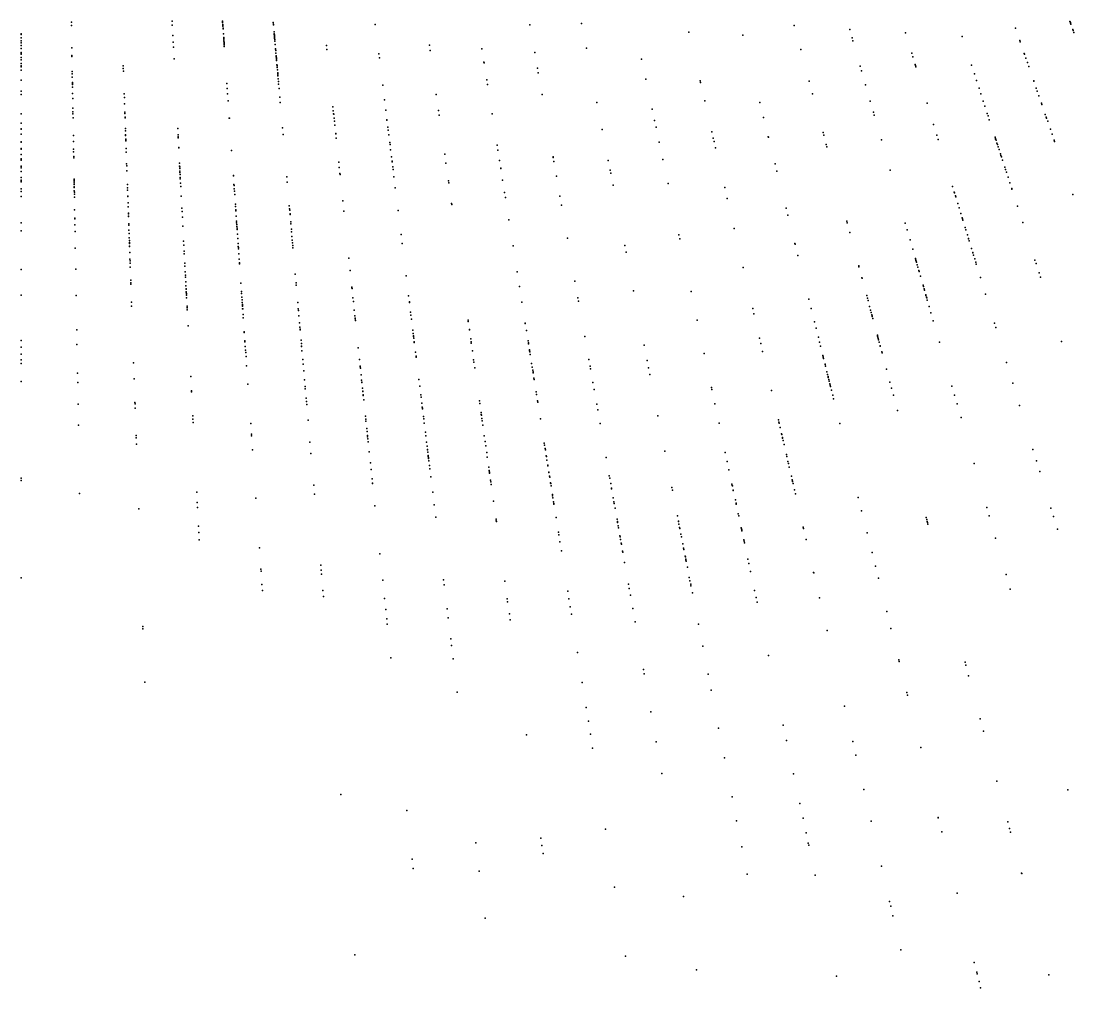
# Model space of a CAD drawing. Header units: metres. Extents: x -4327 to 4266, y -3886 to 3992.
# Drawn here: x 0 to 1055, y -3857 to -2887 of the extents above; entities that cross this region are included whole.
import ezdxf

# ---------------------------------------------------------------- set-up
doc = ezdxf.new("R2010")
doc.units = ezdxf.units.M

msp = doc.modelspace()

# ---------------------------------------------------------------- linework, layer by layer
for p in [(50.42, -2888.51, 2482.43), (151.33, -2887.55, 574.34), (201.91, -2887.41, 606.17), (201.99, -2888.52, 613), (202, -2888.77, 613.05), (202.15, -2890.93, 635.01), (252.74, -2888.87, 2564.21), (252.78, -2889.31, 987.18), (252.91, -2890.73, 692.47), (354.94, -2890.75, 2549.95), (561.71, -2889.75, 2543.58), (1051.12, -2887.93, 2473.46), (1051.23, -2888.24, 2359.79), (1051.52, -2889.02, 2294.48), (1051.72, -2889.58, 2436.41), (1052.07, -2890.54, 2160.13), (0, -2900.11, 2527.98), (0, -2901.02, 1209.99), (50.48, -2891.99, 2574.52), (151.54, -2891.56, 444.86), (202.22, -2891.89, 494.06), (202.27, -2892.56, 774.41), (202.4, -2894.48, 587.86), (202.45, -2895.18, 761.56), (202.46, -2895.35, 759.91), (202.8, -2900.2, 602.23), (252.95, -2891.21, 692.59), (253.56, -2898.18, 1009.73), (253.58, -2898.39, 831.7), (253.75, -2900.33, 558.51), (253.81, -2901.03, 992.96), (253.82, -2901.13, 557.02), (509.82, -2891.36, 2464.93), (669.21, -2898.68, 2522.64), (723.44, -2901.58, 2544.19), (774.91, -2892.01, 2508.12), (830.39, -2895.92, 2504.18), (886.36, -2899.17, 2494.92), (996.72, -2894.69, 2483.29), (1054, -2895.84, 2307.75), (1054.08, -2896.05, 2527.85), (1054.34, -2896.78, 2149.76), (1054.4, -2896.95, 2382.98), (1055.13, -2898.96, 2365.87), (0, -2904.39, 1361.09), (0, -2907.1, 2562.11), (0, -2909.23, 1247.08), (0, -2912, 1269.01), (152.09, -2901.99, 2561.12), (152.44, -2908.69, 2555.76), (203.06, -2903.83, 901.26), (203.07, -2904.06, 903.06), (203.13, -2904.97, 493.03), (203.18, -2905.68, 494.78), (203.29, -2907.25, 778.34), (203.31, -2907.52, 630.33), (203.39, -2908.66, 918.46), (203.43, -2909.23, 630.7), (203.46, -2909.6, 777.27), (203.53, -2910.59, 644.33), (203.54, -2910.8, 919.14), (253.91, -2902.16, 712.03), (253.99, -2903.12, 575.54), (254, -2903.19, 573.9), (254.08, -2904.19, 529.63), (254.11, -2904.53, 2472.36), (254.14, -2904.87, 709.32), (254.23, -2905.81, 1030.25), (254.37, -2907.52, 1009.42), (254.66, -2910.81, 1048.18), (306.05, -2911.84, 2474.52), (409.19, -2911.55, 2471.19), (832.81, -2904.35, 2489.26), (833.63, -2907.21, 2541.97), (943.22, -2902.94, 2470.35), (1000.94, -2906.94, 2212.01), (1001.36, -2908.17, 2464.41), (0, -2915.05, 1342.89), (0, -2919.1, 1249.43), (0, -2919.67, 2467.58), (0, -2920.73, 1263.35), (50.87, -2914.32, 1114.31), (51, -2921.95, 1294.46), (152.7, -2913.61, 2551.65), (203.66, -2912.54, 644.77), (203.7, -2913.08, 469.86), (255.06, -2915.36, 855.59), (255.08, -2915.58, 853.93), (255.2, -2916.9, 666.75), (255.44, -2919.71, 891.69), (255.68, -2922.45, 908.28), (306.47, -2915.86, 2469.73), (358.55, -2920.15, 2472.8), (409.97, -2917.07, 2545.21), (461.74, -2915.29, 2519.54), (514.72, -2919.1, 2533.01), (566.55, -2914.66, 2540.15), (781.33, -2915.95, 2503.77), (892.64, -2919.69, 2468.21), (1005.41, -2919.92, 2206.59), (1005.61, -2920.51, 2519.44), (0, -2924.06, 1236.49), (0, -2926.38, 1218.7), (0, -2930.03, 1288.29), (0, -2932.17, 1196.78), (0, -2933.2, 2559.64), (51.02, -2922.88, 1159.82), (102.4, -2932.34, 2546.39), (153.32, -2925.46, 2539.55), (255.77, -2923.43, 807.81), (255.84, -2924.23, 1015.22), (255.86, -2924.51, 875.69), (255.95, -2925.5, 2479.21), (256.09, -2927.11, 890.45), (256.46, -2931.38, 722.6), (256.49, -2931.66, 874.34), (256.55, -2932.44, 1037.88), (359.07, -2924.4, 2542.95), (463.83, -2928.53, 2536.57), (463.93, -2929.17, 2551.17), (621.87, -2925.68, 2516.74), (840.97, -2932.82, 2480.32), (893.71, -2923.2, 2510.02), (896.07, -2930.92, 2458.42), (896.41, -2932.03, 2540.08), (952.56, -2931.69, 2519.96), (1007.06, -2924.7, 2467.35), (1008.48, -2928.83, 2457.05), (1009.86, -2932.84, 2234.29), (0, -2936.55, 1273.99), (51.28, -2937.98, 1315), (51.32, -2940.25, 1258.68), (51.38, -2943.57, 2552.16), (102.49, -2934.84, 2554.18), (102.58, -2937.59, 2476.01), (256.7, -2934.05, 871.55), (256.89, -2936.23, 600.5), (257.17, -2939.45, 584.42), (257.26, -2940.45, 736.79), (257.35, -2941.55, 616.7), (257.38, -2941.85, 757.71), (257.43, -2942.42, 600.09), (517.47, -2934.75, 2540.96), (518.28, -2939.31, 2530.89), (842.3, -2937.46, 2500.9), (896.8, -2933.29, 2527.1), (955.33, -2940.2, 2471.51), (0, -2946.83, 1242.33), (51.47, -2948.88, 1333.42), (51.5, -2950.16, 1228.79), (51.51, -2951.14, 1184.1), (51.56, -2953.7, 2518.9), (206.29, -2950.01, 2549.51), (257.68, -2945.28, 738), (257.92, -2948.02, 2534.45), (258.14, -2950.58, 773.75), (362.41, -2951.62, 2521.67), (466.67, -2946.44, 2526.84), (467.39, -2951, 2514), (626.16, -2945.85, 2503.38), (680.47, -2947.44, 2508.87), (680.84, -2949.02, 2496.32), (789.81, -2947.61, 2525.34), (846.28, -2951.31, 2457.26), (957.56, -2947.08, 2441.48), (1014.82, -2947.25, 2401.28), (1014.91, -2947.52, 2315.95), (1014.92, -2947.55, 2374.55), (0, -2957.67, 1224.16), (0, -2961.14, 2527.66), (51.67, -2959.94, 1242.34), (103.38, -2960.43, 1285.14), (103.51, -2964.17, 2537.39), (206.63, -2954.99, 2542.56), (207.01, -2960.32, 2535.93), (258.52, -2954.91, 755.9), (259.29, -2963.69, 634.9), (416.15, -2961.06, 2524.37), (522.11, -2961.01, 2493.71), (793.2, -2960.26, 2516.52), (960.1, -2954.88, 2445.2), (961.93, -2960.53, 2411.61), (1017.43, -2954.84, 2109.15), (1018.37, -2957.57, 2168.7), (1020.03, -2962.37, 2354.24), (51.76, -2965.07, 1257.83), (51.93, -2974.87, 1288.89), (103.73, -2970.44, 1154.91), (207.51, -2967.5, 2533.66), (259.77, -2969.16, 2535.77), (312.51, -2973.36, 2526.81), (364.21, -2966.26, 1079.44), (577.14, -2969.1, 2491.97), (685.11, -2967.53, 2486.97), (740.31, -2969.23, 2484.96), (850.97, -2967.7, 2507.02), (907.9, -2969.6, 2530.07), (964.25, -2967.66, 2409.26), (965.95, -2972.89, 2504.58), (1022.57, -2969.77, 2291.16), (1023, -2971.01, 2284.26), (0, -2980.58, 2374.84), (51.99, -2978.33, 1208.24), (52.02, -2980.48, 2533.33), (52.1, -2984.62, 1258.45), (104.02, -2978.82, 1308.6), (104.06, -2980.02, 1253.26), (104.2, -2983.83, 1312.74), (104.22, -2984.4, 1276.23), (208.71, -2984.65, 2562.42), (208.72, -2984.9, 2517.7), (312.94, -2977.4, 582.78), (313.25, -2980.39, 569.81), (313.28, -2980.7, 568.17), (313.71, -2984.71, 2511.3), (365.49, -2976.66, 1053.73), (418.38, -2976.96, 2507.19), (419.09, -2981.95, 2505.82), (472.08, -2980.58, 2483.48), (632.5, -2975.68, 2534.35), (744.04, -2984.16, 2461.48), (854.14, -2978.75, 2496.78), (854.97, -2981.64, 2527.23), (968.25, -2979.96, 2246.6), (969.07, -2982.48, 2448.71), (1026.43, -2980.96, 2273.56), (1027.41, -2983.81, 2317.86), (1027.69, -2984.64, 2211.57), (0, -2989.88, 2318.92), (0, -2995.33, 2487.05), (0, -2995.92, 2512.48), (104.6, -2995.27, 1300.26), (156.97, -2995.24, 1332.46), (261.99, -2994.6, 2523.76), (314.05, -2987.97, 557.69), (314.44, -2991.68, 2506.03), (366.68, -2986.38, 2562.68), (366.72, -2986.71, 2504.06), (367.6, -2993.85, 1004.68), (582.37, -2996.04, 2508.99), (634.95, -2987.19, 2488.22), (636.36, -2993.82, 2490.98), (914.49, -2991.18, 2556.98), (970.34, -2986.39, 2346.14), (1028.82, -2987.9, 2160.45), (1031.58, -2995.93, 2311.35), (0, -3000.89, 2166.55), (52.4, -3002.15, 2326.17), (104.68, -2997.55, 1142.91), (104.82, -3001.54, 1123.85), (104.82, -3001.66, 1275.87), (104.83, -3002.06, 2508.02), (104.96, -3005.79, 1254.46), (104.99, -3006.38, 1338.36), (157.31, -3001.65, 1282.65), (157.4, -3003.39, 2513.83), (157.45, -3004.4, 1283.83), (262.56, -3001.03, 2518), (315.33, -3000.2, 2496.49), (315.36, -3000.42, 553.2), (315.83, -3004.95, 542.12), (367.98, -2996.93, 2495.96), (368.52, -3001.37, 1023.72), (692.28, -2998.59, 2524.2), (693.7, -3004.73, 2476.37), (748.85, -3003.46, 2452.56), (748.97, -3003.96, 2447.48), (803.66, -2999.3, 2451.99), (804.37, -3001.95, 2454.16), (862.13, -3006.6, 2574.04), (917.74, -3001.78, 2495.43), (919.05, -3006.08, 2518.65), (976.05, -3003.96, 2460.8), (976.41, -3005.09, 2155.17), (976.62, -3005.73, 2237.44), (977.03, -3007, 2314.31), (1033.24, -3000.74, 2079.5), (1035.4, -3007.02, 2101.24), (0, -3008.46, 2288.98), (0, -3008.85, 2424.32), (0, -3015.29, 2222.31), (0, -3015.86, 2357.57), (52.51, -3008.18, 2489.79), (52.64, -3015.91, 2468.6), (105.03, -3007.59, 1180.7), (105.29, -3015.07, 1233.29), (157.97, -3014.23, 1152.04), (157.99, -3014.57, 1272.63), (210.98, -3017.13, 1203.78), (369.47, -3009.1, 699.05), (369.73, -3011.23, 2544.29), (370.38, -3016.47, 1032.57), (477.02, -3011.76, 2537.49), (477.84, -3016.96, 1078.87), (639.53, -3008.75, 2470.11), (694.5, -3008.23, 2462.68), (695.98, -3014.62, 2504.01), (806.81, -3011.05, 2579.69), (807.49, -3013.6, 2441.65), (977.95, -3009.82, 2083.53), (978.45, -3011.34, 2233.85), (979.16, -3013.55, 2343.33), (980.03, -3016.22, 2383.08), (1035.8, -3008.19, 2344.82), (0, -3021.25, 2319.6), (0, -3021.36, 2181.33), (0, -3025.55, 2204.5), (0, -3026.16, 2204.94), (0, -3026.97, 2414.51), (52.69, -3018.52, 2333.6), (52.77, -3023.32, 2269.54), (52.8, -3024.7, 2179.05), (105.42, -3018.75, 2496.91), (371.26, -3023.7, 596.47), (371.27, -3023.74, 572.36), (371.77, -3027.86, 1056.92), (424.54, -3020.75, 2485.38), (479.47, -3027.23, 2500), (533.14, -3023.6, 2574.81), (533.26, -3024.28, 2471.58), (533.94, -3028.15, 2483.04), (588.43, -3027.21, 2462.65), (643.28, -3026.37, 2546.24), (981.49, -3020.73, 2295.74), (982, -3022.29, 2393.3), (982.39, -3023.48, 2122.94), (983.48, -3026.84, 2516.01), (0, -3032.77, 2465.49), (0, -3033.32, 2438.58), (0, -3034.46, 2256.93), (0, -3038.33, 2158.48), (105.82, -3030.43, 1284.2), (105.9, -3032.7, 1126.09), (106.08, -3037.6, 1261.9), (158.8, -3030, 1306.52), (158.94, -3032.84, 1206.84), (158.98, -3033.44, 1308), (159.07, -3035.15, 1298.93), (159.07, -3035.22, 1291.12), (159.22, -3038.05, 1155.44), (318.36, -3029.04, 2542.95), (318.92, -3034.29, 2480.32), (371.87, -3028.68, 652.95), (372.48, -3033.58, 633.12), (372.81, -3036.31, 2470.32), (425.83, -3029.96, 2554.65), (480.67, -3034.84, 2571.14), (480.72, -3035.12, 1053.42), (590.31, -3036.89, 2459.49), (755.65, -3030.75, 2449.99), (757.44, -3037.93, 2450.28), (870.87, -3037.09, 2503.33), (985.73, -3033.77, 2276.64), (986.57, -3036.34, 2270.7), (0, -3044.26, 2152.72), (0, -3046.93, 2237.94), (0, -3047.42, 2172.45), (0, -3047.91, 2243.78), (0, -3048.54, 2453.55), (53.17, -3045.99, 2268.43), (53.17, -3046.25, 2419.4), (53.18, -3046.86, 2154.88), (53.21, -3048.12, 2439.92), (159.28, -3039.26, 2471.4), (159.38, -3041.18, 1329.1), (159.55, -3044.3, 1144.52), (159.55, -3044.46, 2467.36), (159.61, -3045.59, 1313.24), (212.75, -3042.4, 1258.41), (212.76, -3042.64, 1260.46), (266.29, -3043.67, 2539.66), (266.75, -3049, 2532.83), (266.76, -3049.06, 2493.75), (319.56, -3040.43, 2529.96), (319.65, -3041.28, 2522.25), (373.71, -3043.61, 1013.95), (428.31, -3047.56, 2538.31), (482.6, -3047.05, 1029.43), (536.54, -3042.86, 2537.15), (590.92, -3040.03, 2526.07), (987.42, -3038.97, 2197.39), (989.08, -3044.07, 2077.33), (0, -3055.67, 2140.85), (0, -3058.42, 2407.01), (53.23, -3049.59, 2381.62), (53.26, -3051.32, 2483.72), (53.3, -3053.72, 2092.96), (53.3, -3053.77, 2215.22), (53.32, -3054.47, 2377.4), (53.37, -3057.67, 2508.35), (53.39, -3058.93, 2178.47), (106.55, -3051.16, 2518.11), (106.67, -3054.76, 2449.09), (106.75, -3056.89, 2500.49), (159.84, -3049.89, 1319.05), (160.02, -3053.41, 2480.14), (213.37, -3051.31, 1246.51), (213.44, -3052.34, 1233.32), (213.68, -3055.77, 1273.73), (213.84, -3058.08, 1268.81), (375.06, -3054.61, 2535.52), (428.59, -3049.57, 2531.53), (484.57, -3059.45, 2457.05), (593.22, -3051.83, 2449.53), (648.4, -3050.48, 2518.38), (705.14, -3054.29, 2450.42), (933.53, -3053.44, 2310.52), (935.26, -3059.09, 2425.59), (935.44, -3059.67, 2412.35), (990.87, -3049.57, 2083.57), (992.73, -3055.32, 2168.17), (992.95, -3055.99, 2341.27), (0, -3063.29, 2079.61), (53.43, -3060.85, 2159.77), (53.48, -3064.08, 2187.18), (106.96, -3063.08, 2505.56), (106.98, -3063.39, 2197.8), (107.2, -3069.68, 2202.31), (160.52, -3062.85, 2471.22), (160.53, -3063.02, 1164.94), (214.07, -3061.31, 1233.06), (322.42, -3067.59, 2541.25), (431.52, -3070.41, 2464.94), (485.33, -3064.23, 2441.65), (540.07, -3062.88, 2450.45), (707.73, -3065.5, 2566.21), (936.32, -3062.55, 2352.19), (936.71, -3063.84, 2226.46), (1054.14, -3061.45, 2159.63), (53.7, -3076.67, 2424.46), (107.33, -3073.56, 2295.23), (107.56, -3080.19, 2169.38), (107.58, -3080.67, 2467.1), (161.16, -3075.15, 2459.06), (161.33, -3078.37, 1184.26), (214.76, -3071.15, 2564.75), (214.92, -3073.51, 1133.78), (215.16, -3076.87, 1136.93), (215.2, -3077.57, 1137.19), (268.84, -3072.84, 1241.36), (269.1, -3075.86, 1361.6), (269.2, -3077, 1223.51), (269.53, -3080.77, 1203.59), (323.51, -3077.99, 2530.08), (377.85, -3077.3, 2528.92), (431.67, -3071.52, 2499.14), (541.7, -3072.13, 2455.1), (766.67, -3074.94, 2510.94), (938.74, -3070.48, 2342.14), (940.03, -3074.69, 2446.26), (941.8, -3080.47, 2207.43), (998.53, -3073.16, 2237.73), (0, -3089.77, 2142.2), (53.85, -3085.08, 2331.73), (53.86, -3085.87, 2127.38), (107.67, -3083.18, 2447.1), (107.67, -3083.28, 2382.07), (107.93, -3090.67, 2412.1), (161.63, -3084.05, 2488.31), (215.6, -3083.2, 1263.46), (215.95, -3088.2, 1295.17), (216.05, -3089.71, 2462.29), (216.18, -3091.5, 1278.72), (269.6, -3081.55, 1207.79), (270.23, -3088.79, 2448.42), (270.39, -3090.6, 1319.89), (488.9, -3086.8, 2543.52), (768.48, -3082.2, 2550.88), (827.41, -3087.94, 2499.07), (827.92, -3089.84, 2500.61), (886.02, -3089.93, 2299.47), (943.07, -3084.63, 2468.09), (943.41, -3085.77, 2229.37), (943.86, -3087.22, 2259.15), (1003.8, -3089.38, 2148.77), (0, -3097.92, 2451.8), (53.96, -3091.64, 2428.07), (54.09, -3098.54, 2268.39), (107.98, -3092.02, 2456.87), (108.15, -3097.13, 2331.3), (108.27, -3100.42, 2128.42), (162.1, -3093.12, 2476.19), (216.32, -3093.48, 1148.84), (216.44, -3095.23, 1308.08), (216.52, -3096.4, 2453.83), (216.86, -3101.18, 2449.37), (270.86, -3095.98, 1231.06), (271.1, -3098.71, 1228.22), (380.82, -3101.56, 2484.23), (659.34, -3101.94, 2515.46), (714.65, -3095.48, 2505.88), (830.47, -3099.34, 2480.22), (888.02, -3096.9, 2382.58), (946.08, -3094.48, 2253.96), (946.81, -3096.88, 2172.77), (948.36, -3101.94, 2163.52), (108.42, -3104.75, 2361.01), (108.51, -3107.4, 2252.56), (108.59, -3109.57, 2448.76), (108.62, -3110.45, 2252.19), (162.9, -3108.3, 2249.76), (163.1, -3112.15, 2249.96), (217.15, -3105.37, 2444.44), (217.51, -3110.51, 1304.53), (271.52, -3103.46, 1181.26), (271.84, -3107.09, 1273.02), (272.06, -3109.68, 1380.64), (272.32, -3112.59, 2447.98), (381.91, -3110.44, 2460.8), (547.52, -3105.13, 2506.63), (605.02, -3112.56, 2501.08), (660.15, -3105.75, 2555.44), (775.49, -3110.34, 2511.5), (775.68, -3111.1, 2512.12), (890.89, -3106.9, 2373.94), (949.44, -3105.48, 2431.83), (949.51, -3105.71, 2385.34), (950.2, -3107.97, 2162.61), (54.38, -3115.22, 2130.12), (108.71, -3113.1, 2114.72), (108.72, -3113.33, 2142.29), (108.93, -3119.36, 2166.55), (163.41, -3118.12, 2468.41), (163.55, -3120.71, 2235.47), (217.72, -3113.5, 1305.79), (217.78, -3114.42, 2470.89), (217.88, -3115.89, 2436.23), (218.23, -3120.79, 2429.11), (272.52, -3114.89, 1258.35), (493, -3112.69, 2474.7), (606.3, -3119.13, 2514.79), (778.56, -3122.62, 2493.21), (893.55, -3116.18, 2177.6), (952.53, -3115.6, 2155.12), (953.72, -3119.48, 2409.64), (953.73, -3119.5, 2232.78), (953.87, -3119.98, 2248.84), (953.87, -3119.98, 2204.49), (954.58, -3122.27, 2063.76), (109.17, -3126.11, 2358.46), (109.22, -3127.74, 2225.92), (109.31, -3130.18, 2292.61), (164.06, -3130.36, 2503.21), (164.21, -3133.35, 2301.94), (218.61, -3126.21, 2419.65), (218.86, -3129.78, 2471.96), (218.93, -3130.87, 2412.35), (328.47, -3125.2, 2566.03), (839.48, -3132.99, 2512.81), (896.27, -3125.66, 2347.57), (896.28, -3125.69, 2249.19), (896.68, -3127.11, 2205.9), (896.82, -3127.59, 2430.98), (897.02, -3128.28, 2157.84), (897.32, -3129.32, 2418.52), (898.04, -3131.85, 2414.97), (955.7, -3125.96, 2078.69), (956.7, -3129.24, 2260.78), (957.26, -3131.07, 2468.64), (1016.1, -3127.24, 2055.92), (1017.16, -3130.49, 2143.97), (0, -3136.45, 2104.38), (54.74, -3136.24, 2129.46), (109.45, -3134.1, 2126.49), (164.5, -3138.76, 2295.38), (164.5, -3138.8, 2292.78), (164.68, -3142.23, 2098.73), (164.78, -3144.19, 2107.49), (274.83, -3141.33, 1305.14), (329.78, -3137.65, 1358.53), (385.9, -3142.9, 2528.63), (497.14, -3138.82, 2566.29), (723.67, -3134.55, 2489.47), (839.68, -3133.74, 2510.58), (898.68, -3134.07, 2197.86), (899.68, -3137.55, 2174.5), (899.93, -3138.43, 2232.13), (901.29, -3143.17, 2188.71), (1020.24, -3139.96, 2124.9), (109.9, -3147.2, 2344.88), (110, -3149.87, 2299.12), (110.04, -3151.14, 2115.52), (165.03, -3148.98, 2095.79), (165.03, -3148.99, 2276.59), (165.24, -3152.97, 2321.65), (220.28, -3150.14, 2451.95), (275.59, -3149.99, 1286.58), (275.79, -3152.25, 2423.94), (331.53, -3154.26, 1339.14), (331.58, -3154.77, 1388.56), (499.51, -3153.75, 2487.69), (555.12, -3148.22, 2552.81), (842.71, -3145.04, 2494.17), (842.76, -3145.23, 2466.26), (903.9, -3152.27, 2483.77), (904.29, -3153.62, 2462.39), (961.36, -3144.47, 2098.56), (1021.67, -3144.36, 2122.78), (0, -3162.26, 2096.77), (0, -3162.26, 2096.77), (55.2, -3162.49, 2089.81), (165.39, -3155.81, 2388.1), (165.4, -3156.05, 2345.24), (165.41, -3156.21, 2133.06), (165.55, -3158.94, 2177.87), (165.57, -3159.18, 2537.57), (165.64, -3160.66, 2413.54), (165.7, -3161.83, 2336.16), (165.73, -3162.29, 2104.65), (165.87, -3165.03, 2330.54), (220.86, -3158.46, 2477.86), (221.02, -3160.77, 2199.34), (221.27, -3164.27, 2474.06), (331.67, -3155.66, 1382.77), (332.65, -3164.94, 2558.41), (388.35, -3162.82, 1256.23), (558.06, -3164.93, 2501), (613.86, -3158.03, 2509.27), (671.39, -3158.62, 2473.65), (847.46, -3162.77, 2496.92), (848.12, -3165.22, 2285.19), (904.99, -3156.09, 2244.69), (905.33, -3157.26, 2159.82), (906.67, -3161.93, 2471.69), (906.82, -3162.47, 2142.88), (907.36, -3164.34, 2237.41), (907.56, -3165.02, 2401.81), (966.55, -3161.45, 2077.06), (110.67, -3169.27, 2092.76), (110.81, -3173.32, 2087.98), (166.31, -3173.34, 2315.36), (166.37, -3174.53, 2350.91), (166.39, -3174.96, 2088.17), (221.45, -3166.86, 2415.38), (221.64, -3169.58, 2259.83), (221.78, -3171.61, 2230.09), (221.83, -3172.28, 2282.71), (221.91, -3173.47, 2252.17), (222.08, -3175.92, 2246.1), (277.3, -3169.54, 2409.81), (277.85, -3175.83, 2444.83), (333.02, -3168.49, 1221.97), (389.12, -3169.1, 1276.87), (389.17, -3169.55, 1285.14), (501.98, -3169.4, 2519.78), (558.68, -3168.44, 2506.59), (733.19, -3175.78, 2545.03), (789.46, -3166.34, 2528.12), (791.8, -3175.74, 2532.77), (848.78, -3167.71, 2458.65), (850.41, -3173.76, 2241.1), (908.18, -3167.21, 2226.33), (910.05, -3173.74, 2532), (166.5, -3177.04, 2152.2), (222.09, -3176, 2277.51), (222.48, -3181.56, 2270.99), (222.71, -3184.86, 2262.87), (278.02, -3177.75, 2405.12), (278.47, -3182.9, 2472.49), (333.94, -3177.26, 1275.59), (334.54, -3182.98, 1259.71), (334.79, -3185.27, 1256.58), (334.87, -3186.11, 1202.78), (390.35, -3179.18, 1335.97), (390.76, -3182.49, 1223.8), (391.25, -3186.44, 1243.41), (734.35, -3180.84, 2469.77), (851.34, -3177.24, 2212.16), (852.02, -3179.78, 2322.48), (852.63, -3182.04, 2483.84), (852.86, -3182.93, 2324.79), (853.09, -3183.78, 2462.71), (853.61, -3185.71, 2486.7), (911.83, -3179.95, 2075.92), (55.8, -3196.92, 2080.14), (167.33, -3192.88, 2221.9), (279.1, -3190.08, 2259.21), (279.48, -3194.48, 2442.56), (279.65, -3196.4, 2242.78), (335.04, -3187.72, 1245.46), (447.94, -3187.29, 1256.7), (448.16, -3188.86, 1251.25), (449.28, -3196.76, 2534.91), (449.32, -3197.04, 1315.66), (505.32, -3190.45, 2477.23), (505.35, -3190.68, 1218.87), (677.51, -3187.41, 2470.91), (795.14, -3189.13, 2520.59), (796.68, -3195.3, 2551.24), (914.14, -3187.98, 2288.67), (975.37, -3190.29, 2111.26), (976.69, -3194.6, 2106.47), (223.69, -3198.92, 2270.23), (223.71, -3199.17, 2249.47), (223.73, -3199.56, 2291.76), (279.71, -3197.07, 2508.77), (280.61, -3207.44, 2289.97), (392.59, -3197.36, 1179.45), (392.59, -3197.39, 1257.8), (393.01, -3200.78, 2537.97), (393.28, -3203.01, 1211.57), (393.35, -3203.62, 1197.76), (393.58, -3205.43, 1152.55), (450.59, -3206.08, 2485.69), (506.48, -3197.78, 1305.01), (564.91, -3203.75, 2514.62), (740.05, -3205.5, 2455.23), (798.99, -3204.56, 2308.53), (858.12, -3202.55, 2363.57), (858.32, -3203.31, 2147.21), (858.64, -3204.5, 2130.08), (858.95, -3205.66, 2146.22), (858.98, -3205.76, 2363.21), (859.3, -3206.94, 2126.59), (859.32, -3207.04, 2288.56), (0, -3207.86, 2132.05), (0, -3214.52, 2113.81), (56.06, -3211.65, 2082.25), (224.32, -3207.94, 2513.85), (224.4, -3209.09, 2102.84), (224.72, -3213.66, 2095.82), (224.99, -3217.49, 2090.82), (280.91, -3210.87, 2494.21), (281.14, -3213.47, 2278.41), (281.17, -3213.83, 2223.72), (281.54, -3218.06, 2218.87), (337.91, -3214.96, 2484.72), (394.03, -3209.08, 2496.35), (394.05, -3209.25, 1315.6), (394.1, -3209.72, 2482.8), (451.01, -3209.07, 1372.43), (451.18, -3210.34, 1263.76), (508.13, -3208.21, 1276.43), (508.41, -3209.97, 1159.86), (508.57, -3210.96, 1271.39), (508.58, -3211.02, 2527.17), (509.56, -3217.23, 1134.52), (509.69, -3218.03, 1126.84), (509.69, -3218.05, 1296.79), (624.43, -3212.42, 2549.61), (741.28, -3210.83, 2527.14), (800.19, -3209.4, 2363.41), (801.23, -3213.57, 2152.09), (859.97, -3209.45, 2255.7), (860.91, -3212.98, 2344.01), (861.04, -3213.45, 2130.91), (920.25, -3209.28, 2117.98), (1042.6, -3208.79, 2086.57), (0, -3221.42, 2118.34), (0, -3226.97, 2104.39), (225.15, -3219.81, 2478.08), (225.44, -3223.88, 2079.98), (282.3, -3226.74, 2381.78), (339.14, -3226.7, 2471.35), (395.29, -3219.37, 1286.87), (395.79, -3223.47, 2521.72), (395.9, -3224.37, 1233.82), (452.29, -3218.21, 1224.16), (453.55, -3227.16, 2462.71), (509.83, -3218.96, 2513.52), (510.29, -3221.86, 1249.11), (568.94, -3226.65, 2475.97), (627.44, -3227.89, 2468.09), (684.58, -3220.67, 2448.94), (743.09, -3218.68, 2482.2), (803.51, -3222.7, 2343.23), (803.53, -3222.76, 2135.13), (803.84, -3224.04, 2346.92), (803.96, -3224.51, 2133.73), (804.25, -3225.67, 2458.54), (862.6, -3219.26, 2086.37), (862.81, -3220.05, 2112.28), (0, -3230.92, 2096.93), (112.8, -3230.04, 2171.05), (226.09, -3233.2, 2106.05), (282.72, -3231.52, 2259.54), (283.31, -3238.27, 2253.74), (339.85, -3233.44, 2465.32), (339.94, -3234.3, 2449.25), (340.07, -3235.56, 2475.33), (453.88, -3229.49, 1285.66), (454.67, -3235.12, 2485.62), (454.69, -3235.28, 2482.93), (511.69, -3230.67, 1301.87), (512.28, -3234.38, 1338.67), (512.75, -3237.35, 1300.42), (570.17, -3233.61, 1304.8), (570.64, -3236.27, 2528.71), (628.88, -3235.3, 2470.94), (805.7, -3231.47, 2437.76), (805.76, -3231.74, 2415.72), (806.23, -3233.61, 2116.72), (807.59, -3239.06, 2435.11), (867.17, -3236.33, 2301.39), (987.47, -3229.86, 2116.87), (0, -3249.02, 2071.1), (56.56, -3240.51, 2085.93), (113.36, -3246.11, 2098.02), (170.01, -3243.99, 2151.37), (284.08, -3247.04, 2110.39), (340.76, -3242.11, 2187.26), (341.33, -3247.54, 2263.99), (341.55, -3249.6, 2435.8), (398.65, -3246.75, 2477.58), (513.05, -3239.29, 2546.55), (513.19, -3240.17, 1278.83), (514.01, -3245.36, 2534.13), (514.23, -3246.72, 2461.65), (630.14, -3241.76, 2546.95), (808.27, -3241.77, 2168.39), (808.78, -3243.82, 2386), (808.99, -3244.69, 2383.89), (809.56, -3246.98, 2413.21), (809.98, -3248.65, 2206.88), (870.73, -3249.62, 2121.4), (56.73, -3249.81, 2084.41), (170.75, -3258.09, 2145.4), (170.81, -3259.26, 2143.62), (227.36, -3251.41, 2077.69), (284.68, -3253.87, 2094.66), (284.88, -3256.15, 2162.15), (341.58, -3249.87, 2455.47), (342.19, -3255.71, 2222.42), (342.49, -3258.56, 2247.94), (342.52, -3258.85, 2295.77), (399.48, -3253.51, 2502.49), (516.18, -3259.06, 1336.3), (573.05, -3249.93, 2539.38), (574.25, -3256.74, 2530.38), (691.83, -3254.78, 2463.62), (692.25, -3256.8, 2527.56), (752.18, -3258.03, 2405.76), (810.59, -3251.08, 2342.04), (810.98, -3252.68, 2152.37), (811.27, -3253.82, 2365.86), (812.23, -3257.66, 2135.03), (872.28, -3255.39, 2086.83), (932.89, -3253.38, 2080.37), (993.79, -3250.52, 2079.12), (114.18, -3269.81, 2128.54), (285.69, -3265.49, 2074.5), (285.99, -3268.87, 2069.13), (342.88, -3262.29, 2162.16), (342.94, -3262.83, 2242.99), (343.41, -3267.31, 2477.06), (400.56, -3262.26, 2469.73), (400.85, -3264.67, 2217.28), (401.6, -3270.74, 2200.55), (459.31, -3268.13, 2446.23), (516.66, -3262.06, 2459.25), (517.65, -3268.28, 2509.12), (517.87, -3269.73, 1311.34), (813.44, -3262.53, 2182.27), (814.33, -3266.09, 2208.21), (874.18, -3262.47, 2344.46), (935.51, -3262.52, 2073.48), (57.11, -3271.55, 2141.42), (114.24, -3271.27, 2129.49), (114.39, -3275.61, 2056.78), (286.25, -3271.83, 2195.81), (402.08, -3274.7, 2373.78), (402.17, -3275.45, 2454.46), (402.29, -3276.4, 2471.99), (459.72, -3271.05, 2484.9), (460.95, -3279.82, 2185.71), (576.86, -3271.55, 1292.91), (577.86, -3277.22, 2435.84), (695.36, -3271.39, 2439.67), (878.3, -3277.87, 2116.64), (938.02, -3271.26, 2109.75), (1000.6, -3272.81, 2075.46), (172.07, -3283.34, 2169.74), (172.24, -3286.57, 2141.08), (172.43, -3290.08, 2079.99), (230.12, -3290.88, 2115.58), (287.64, -3287.76, 2449.08), (345.11, -3283.5, 2289.06), (345.44, -3286.65, 2424.53), (345.65, -3288.66, 2284.65), (403.21, -3283.87, 2299.22), (403.49, -3286.17, 2573.66), (404.02, -3290.49, 2164.51), (461.23, -3281.83, 2403.68), (461.36, -3282.75, 2482.48), (461.82, -3286.02, 2507.63), (462.14, -3288.28, 2433.37), (520.52, -3286.45, 2557.54), (580.32, -3291.14, 2454.6), (638.2, -3283.26, 2434.26), (699.47, -3290.77, 2525.12), (758.9, -3287.17, 2247.54), (759.49, -3289.69, 2359.94), (759.5, -3289.74, 2404.11), (759.71, -3290.66, 2303.51), (820.53, -3290.97, 2256.92), (941.96, -3284.99, 2074.99), (57.47, -3292.56, 2066.48), (230.87, -3301.56, 2137.76), (346.43, -3296.1, 2110.15), (346.73, -3298.95, 2273.14), (405.14, -3299.61, 2441.73), (462.75, -3292.67, 2238.81), (760.75, -3295.15, 2529.64), (762.16, -3301.26, 2151.97), (762.33, -3302, 2500.48), (115.34, -3302.89, 2111.8), (115.42, -3305.31, 2195.56), (115.65, -3311.71, 2059.35), (230.99, -3303.26, 2128.64), (289.55, -3309.54, 2127.94), (347.14, -3302.85, 2215.12), (347.32, -3304.5, 2493.9), (347.51, -3306.37, 2093.85), (347.83, -3309.43, 2085.66), (405.59, -3303.23, 2419.35), (406.36, -3309.57, 2203.09), (464.25, -3303.29, 2307.36), (465.05, -3308.97, 2276.47), (524.35, -3310.59, 2484.49), (524.7, -3312.85, 2352.69), (763.03, -3305.06, 2460.19), (763.2, -3305.77, 2523.39), (763.74, -3308.11, 2071.63), (764.61, -3311.87, 2200.75), (231.96, -3317.23, 2114.64), (290.55, -3320.95, 2112.28), (348.89, -3319.47, 2281.94), (406.89, -3313.86, 2253.34), (407.29, -3317.1, 2366), (407.31, -3317.3, 2153.65), (407.61, -3319.7, 2129.48), (408.02, -3323.05, 2348.38), (465.67, -3313.4, 2229.11), (466.62, -3320.18, 2294.91), (525.19, -3315.9, 2239.26), (525.41, -3317.29, 2140.98), (526.37, -3323.36, 2565.89), (645.09, -3318.7, 2508.82), (705.74, -3320.22, 2487.45), (766.94, -3321.97, 2311.83), (766.96, -3322.08, 2113.7), (1014.08, -3316.92, 2166.03), (350.03, -3330.35, 2260.05), (408.13, -3323.96, 2284.21), (408.26, -3324.99, 2393.64), (408.38, -3325.98, 2123.25), (408.7, -3328.56, 2112.1), (409.24, -3332.97, 2293.09), (467.26, -3324.7, 2346.77), (526.47, -3323.98, 2377.06), (527.05, -3327.65, 2325.02), (527.87, -3332.81, 2112.37), (527.95, -3333.33, 2414.23), (586.31, -3325.13, 2525.6), (707.61, -3329.04, 2502.63), (767.43, -3324.08, 2288.94), (768.54, -3328.93, 2297.68), (769.04, -3331.07, 2237.39), (769.05, -3331.12, 2456.89), (955.13, -3330.92, 2065.39), (1017.61, -3328.47, 2149.89), (350.73, -3336.97, 2110.67), (409.65, -3336.35, 2371.48), (410.65, -3344.46, 2322.61), (468.66, -3334.71, 2110.63), (469.13, -3338.06, 2318.09), (469.19, -3338.48, 2113.02), (469.39, -3339.87, 2322.05), (469.48, -3340.51, 2137.43), (469.51, -3340.72, 2091.44), (528.98, -3339.88, 2396.74), (529.04, -3340.2, 2168.76), (529.59, -3343.68, 2360.84), (589.51, -3343.3, 2381.26), (709.39, -3337.44, 2437.97), (769.91, -3334.85, 2411.84), (772.01, -3343.94, 2327.12), (1020.9, -3339.21, 2167.37), (0, -3345.64, 2109.67), (0, -3348.04, 2149.66), (293.34, -3352.86, 2094.18), (351.74, -3346.59, 2488.56), (352.19, -3350.9, 2093.93), (352.2, -3350.98, 2091.43), (470.5, -3347.76, 2085.65), (470.72, -3349.37, 2347.74), (471.12, -3352.19, 2338.79), (529.78, -3344.92, 2369.95), (530.66, -3350.46, 2185.88), (530.73, -3350.88, 2152.26), (530.79, -3351.27, 2287.29), (531.13, -3353.42, 2356.72), (589.94, -3345.7, 2458.4), (589.94, -3345.73, 2433.1), (590.91, -3351.23, 2384.14), (652.18, -3355.17, 2287.86), (712.44, -3351.77, 2269.4), (712.76, -3353.25, 2475.03), (712.82, -3353.57, 2148.86), (772.86, -3347.63, 2153.38), (773.12, -3348.76, 2270.76), (773.21, -3349.14, 2206.93), (773.65, -3351.06, 2367.84), (58.67, -3361.2, 2089.18), (176.09, -3359.98, 2042.94), (235.36, -3365.86, 2125.03), (294.13, -3361.93, 2112.64), (412.53, -3359.82, 2090.9), (532.49, -3362.01, 2407.05), (532.73, -3363.52, 2083.03), (533.07, -3365.65, 2321.51), (591.72, -3355.8, 2373.56), (591.86, -3356.61, 2294.94), (593.4, -3365.36, 2461.5), (652.69, -3357.82, 2281.57), (713.73, -3357.83, 2262.74), (713.79, -3358.14, 2233.51), (775.1, -3357.34, 2358.46), (776.06, -3361.48, 2125.77), (839.03, -3365.16, 2092.91), (117.91, -3376.4, 2079.2), (176.63, -3370.36, 2041.7), (176.89, -3375.23, 2034.59), (354.57, -3373.5, 2087.59), (414.1, -3372.57, 2207.94), (473.47, -3368.93, 2207.99), (533.67, -3369.47, 2158.99), (533.97, -3371.34, 2215.34), (534.05, -3371.88, 2394.61), (594.12, -3369.44, 2225.88), (594.46, -3371.33, 2174.35), (595.28, -3376.01, 2332.74), (715.81, -3367.62, 2351.03), (716.48, -3370.78, 2378.13), (716.68, -3371.73, 2304.61), (967.85, -3375.31, 2155.7), (1032.09, -3375.82, 2135.52), (415.63, -3385, 2083.52), (475.99, -3386.83, 2130.65), (536.18, -3385.31, 2156.07), (657.7, -3383.58, 2460.07), (718.79, -3381.65, 2096.59), (719.19, -3383.54, 2274.65), (842.36, -3378.54, 2072.84), (907.05, -3385.14, 2052.77), (970.2, -3383.49, 2139.84), (1034.7, -3384.36, 2052.26), (177.87, -3394.01, 2048.44), (476.21, -3388.43, 2064.89), (476.32, -3389.21, 2155.54), (597.23, -3387.03, 2261.6), (597.63, -3389.35, 2191.24), (597.8, -3390.3, 2437.22), (598.4, -3393.72, 2439.67), (598.73, -3395.57, 2253.86), (658.72, -3388.84, 2452.55), (658.78, -3389.14, 2486.92), (659.31, -3391.86, 2477.49), (659.33, -3391.96, 2237.3), (659.96, -3395.19, 2304.24), (660.19, -3396.37, 2232.18), (721.79, -3395.75, 2149.61), (721.94, -3396.45, 2216.11), (783.82, -3395.08, 2089.75), (784.07, -3396.18, 2069.8), (907.59, -3387.18, 2056.58), (908.11, -3389.11, 2146.17), (908.41, -3390.21, 2165.32), (908.86, -3391.91, 2033.79), (1038.55, -3396.95, 2135.67), (178.2, -3400.29, 2123.78), (178.59, -3407.69, 2031.4), (538.52, -3400.06, 2207.62), (538.91, -3402.56, 2333.24), (600.18, -3403.77, 2224.48), (600.35, -3404.76, 2284.26), (600.79, -3407.24, 2224.08), (661.27, -3401.92, 2433.68), (661.79, -3404.6, 2213.56), (722.19, -3397.63, 2422.33), (722.33, -3398.31, 2068.23), (722.39, -3398.57, 2201.53), (724.28, -3407.49, 2159.67), (786.67, -3407.42, 2146.93), (847.87, -3400.62, 2055.44), (976.67, -3406.05, 2138.25), (238.85, -3415.71, 2135.69), (540.03, -3409.61, 2195.27), (541.45, -3418.59, 2143.16), (601.47, -3411.08, 2061.97), (601.63, -3412, 2189.99), (663.18, -3411.78, 2131.17), (664.02, -3416.1, 2351.46), (664.27, -3417.36, 2349.56), (724.61, -3409.02, 2181.75), (724.92, -3410.5, 2403.35), (359.64, -3421.75, 2140.8), (602.88, -3419.09, 2144.51), (603.06, -3420.14, 2385.46), (665.58, -3424.1, 2472.34), (665.72, -3424.83, 2131.48), (666.13, -3426.92, 2284.76), (666.36, -3428.13, 2253.05), (666.56, -3429.14, 2275.37), (728.41, -3426.89, 2145.6), (852.76, -3420.24, 2069.89), (240.34, -3436.95, 2028.2), (240.49, -3439.18, 2021.93), (300.34, -3432.88, 2131.15), (300.79, -3438.05, 2126.56), (604.84, -3430.22, 2532.1), (667.72, -3435.12, 2389.66), (729.35, -3431.34, 2370.35), (731.07, -3439.42, 2124.54), (856.16, -3433.88, 2052.26), (0, -3445.86, 2097.43), (301.15, -3442.12, 2087.7), (362.39, -3447.94, 2136.26), (423.31, -3447.61, 2161.27), (484.72, -3448.98, 2156.59), (669.69, -3445.24, 2141.56), (670.34, -3448.6, 2081.03), (794.28, -3440.4, 2130.76), (794.38, -3440.85, 2052.98), (859.19, -3446, 2062.1), (987.05, -3442.25, 2150.34), (241.42, -3452.53, 2045.03), (241.84, -3458.51, 2035.83), (302.57, -3458.37, 2030.91), (423.95, -3452.79, 2081.2), (547.84, -3458.95, 2176.4), (608.69, -3452.07, 2097.11), (609.46, -3456.4, 2141.56), (671.04, -3452.22, 2132.76), (671.36, -3453.84, 2076.43), (672.71, -3460.8, 2059.92), (735.14, -3458.54, 2107.5), (991.27, -3456.98, 2119.7), (303.11, -3464.58, 2014.24), (364.33, -3466.35, 2105.92), (487.23, -3466.82, 2144.03), (487.64, -3469.75, 2135.35), (549.1, -3466.91, 2058.6), (610.63, -3463.05, 2041.76), (736.61, -3465.47, 2067.45), (737.59, -3470.1, 2127.68), (800.18, -3465.95, 2165.15), (365.5, -3477.46, 2117.89), (426.9, -3476.79, 2137.39), (550.36, -3474.82, 2047.86), (613.02, -3476.6, 2054.9), (867.58, -3479.66, 2140.18), (366.5, -3487.01, 2147.3), (367.05, -3492.28, 2134.77), (428.01, -3485.88, 2119.39), (489.36, -3481.99, 2163.98), (490.21, -3488, 2099.44), (551.54, -3482.26, 2130.23), (615.35, -3489.81, 2047.22), (678.78, -3492.04, 2423.56), (122.04, -3494.66, 2081.66), (122.11, -3496.86, 2080.39), (807.73, -3498.67, 2108.5), (871.75, -3496.38, 2115.96), (430.6, -3506.97, 2077.38), (431.41, -3513.55, 2047.65), (557.62, -3520.68, 2064.49), (683.12, -3514.35, 2160.47), (748.95, -3523.55, 2117.93), (370.59, -3525.97, 2115.84), (433.04, -3526.81, 2099.58), (879.65, -3528.09, 2108.57), (880.02, -3529.56, 2109.45), (945.98, -3530.45, 2116.86), (946.77, -3533.38, 2118.61), (623.77, -3537.6, 2125.2), (624.55, -3542.02, 2114.64), (688.57, -3542.37, 2116.4), (949.57, -3543.86, 2098.26), (123.98, -3550.23, 2072.99), (562.39, -3550.81, 2082.15), (437.15, -3560.27, 2080.1), (691.66, -3558.27, 2117.94), (887.8, -3560.76, 2106.75), (888.48, -3563.5, 2108.37), (566.33, -3575.66, 2083.57), (825.26, -3574.59, 2108.75), (631.26, -3580.07, 2086.96), (961.15, -3587.06, 2070.41), (568.5, -3589.4, 2049.56), (699.06, -3596.34, 2113.88), (763.8, -3593.4, 2117), (506.41, -3603.27, 2054.74), (570.6, -3602.64, 2088.71), (964.5, -3599.55, 2098.99), (572.79, -3616.46, 2080.84), (636.56, -3610.11, 2107.13), (767.06, -3608.73, 2086.01), (833.43, -3609.97, 2076.18), (901.53, -3615.82, 2133.93), (704.86, -3626.17, 2128.73), (836.57, -3623.6, 2046.87), (642.18, -3641.97, 2056.52), (774.2, -3642.31, 2086.7), (977.92, -3649.65, 2098.44), (844.5, -3657.91, 2084.97), (1048.99, -3658.26, 2132.65), (320.47, -3663.01, 2124.25), (712.47, -3665.34, 2063.11), (386.7, -3679.21, 2097.06), (780.53, -3672.12, 2095.71), (717.12, -3689.27, 2141.26), (783.67, -3686.86, 2021.31), (851.84, -3689.75, 2097.71), (919.03, -3686.02, 2153.4), (919.12, -3686.37, 2064.15), (988.81, -3690.27, 2157.38), (585.64, -3697.6, 2057.85), (786.77, -3701.47, 2155.99), (922.63, -3700.45, 2183.87), (990.6, -3696.98, 2191.69), (991.64, -3700.86, 2185.68), (455.71, -3711.44, 2055.44), (520.95, -3706.78, 2033.72), (788.94, -3711.69, 2061.65), (789.37, -3713.68, 2076.18), (521.98, -3714.11, 2096.42), (523.11, -3722.14, 2087.51), (722.23, -3715.56, 2080.61), (391.82, -3727.9, 2095.2), (862.29, -3735, 2178.42), (392.81, -3737.35, 2081.72), (459.21, -3739.98, 2095.4), (727.53, -3742.84, 2031.35), (795.8, -3743.96, 2114.86), (1002.67, -3742.03, 2154.32), (1002.76, -3742.34, 2135.17), (594.87, -3755.85, 2177.53), (663.9, -3765.14, 2167.21), (937.94, -3761.88, 2070.97), (870.45, -3770.34, 2102.34), (871.51, -3774.91, 2066.73), (464.99, -3787.04, 2048.79), (873.75, -3784.64, 2132.32), (881.65, -3818.87, 2055.23), (334.54, -3823.75, 2195.19), (605.82, -3825.02, 2186.89), (676.91, -3838.93, 2142.75), (955.28, -3831.42, 2076.15), (817.34, -3845.27, 2119.21), (957.67, -3841.01, 2064.83), (958.11, -3842.76, 2060.28), (960.06, -3850.58, 2045.26), (1029.93, -3843.76, 2048.13), (961.65, -3856.99, 2128.9)]:
    msp.add_point(p)

doc.saveas('drawing.dxf')
